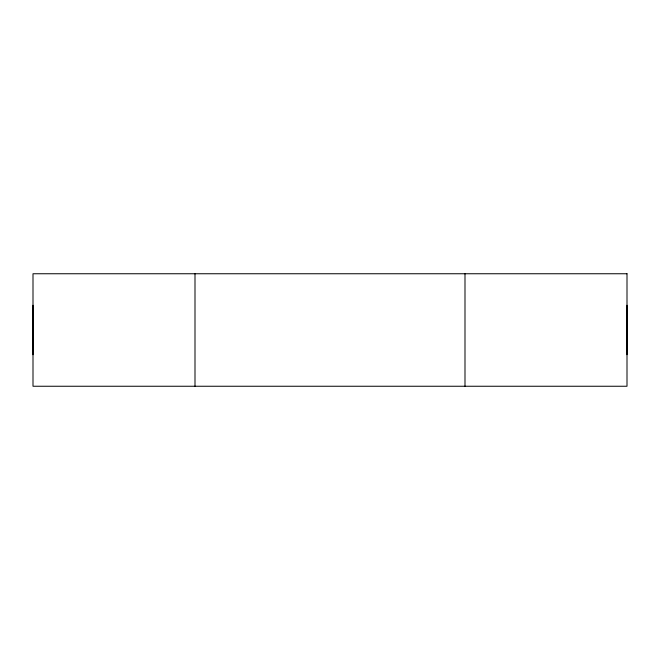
<?xml version="1.0" encoding="UTF-8"?>
<svg xmlns="http://www.w3.org/2000/svg" width="660" height="660" viewBox="0 0 660 660"><rect width="100%" height="100%" fill="white"/><g stroke="black" fill="none" stroke-linecap="round" stroke-linejoin="round"><path stroke-width="0.99" d="M33 354.75L33 305.25M627 354.7L627 305.25M464.995 273.751L464.995 386.248M194.997 273.751L194.997 386.248M626.654 307.172A24.47 2.483 -84.1 0 1 626.983 312.873M33.008 347.127A24.47 2.483 -84.1 0 1 33.346 338.143M627 273.751L33 273.751L33 386.248L627 386.248L627 273.751"/></g></svg>
